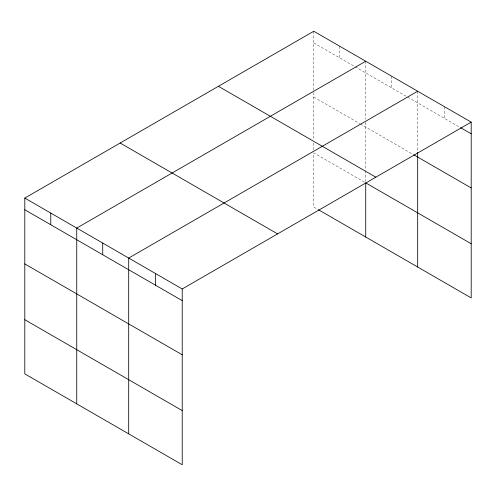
<?xml version="1.0" encoding="UTF-8"?>
<svg xmlns="http://www.w3.org/2000/svg" width="496" height="496" viewBox="0 0 496 496"><rect width="100%" height="100%" fill="white"/><g stroke="black" fill="none" stroke-linecap="round" stroke-linejoin="round"><path stroke-width="0.37" stroke-dasharray="2.48 1.86" d="M313.776 42.916L354.404 66.371M355.074 66.755L407.018 96.751M407.687 97.135L459.829 127.236M313.776 97.073L359.73 123.609M360.4 123.994L413.013 154.368M364.393 182.1L313.776 152.873L313.776 207.037L317.775 209.343M444.441 106.677L444.441 118.352M417.675 91.227L417.675 151.646M391.704 76.229L391.704 87.904M365.726 61.231L365.726 119.331M365.726 122.425L365.726 169.874M365.726 170.636L365.726 181.338M339.754 46.233L339.754 57.914M313.776 31.242L313.776 91.661M313.776 92.43L313.776 139.878M313.776 142.941L313.776 149.817"/><path stroke-width="0.74" d="M471.2 122.128L313.776 31.242L24.8 198.078L24.8 373.872L182.224 464.758L182.224 288.963L471.2 122.128L471.2 297.922L318.438 209.727M365.726 61.231L76.75 228.073L76.75 403.868M417.675 91.227L128.7 258.063L128.7 433.857M460.493 127.621L471.2 133.802M413.683 154.752L471.2 187.959M218.414 86.298L375.838 177.184M471.2 243.759L365.726 182.869L365.726 237.026M120.162 143.022L277.586 233.907M24.8 198.078L182.224 288.963M24.8 209.758L182.224 300.644M24.8 263.915L182.224 354.801M24.8 319.715L182.224 410.601M417.675 152.421L417.675 267.022M155.459 273.513L155.459 285.194M102.722 243.071L102.722 254.746M50.772 213.075L50.772 224.75"/></g></svg>
